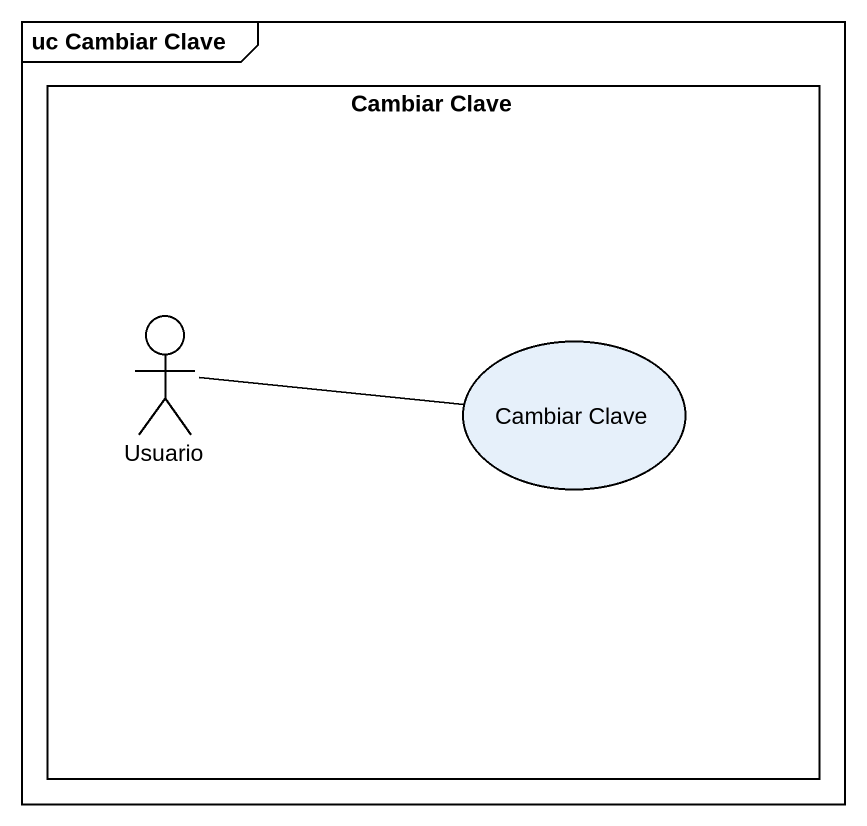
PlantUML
@startuml
mainframe uc Cambiar Clave
rectangle "Cambiar Clave" as Cambiar_Clave {
  actor Usuario
  usecase "Cambiar Clave" as Cambiar_Clave_2
}
Usuario -right- Cambiar_Clave_2
@enduml
